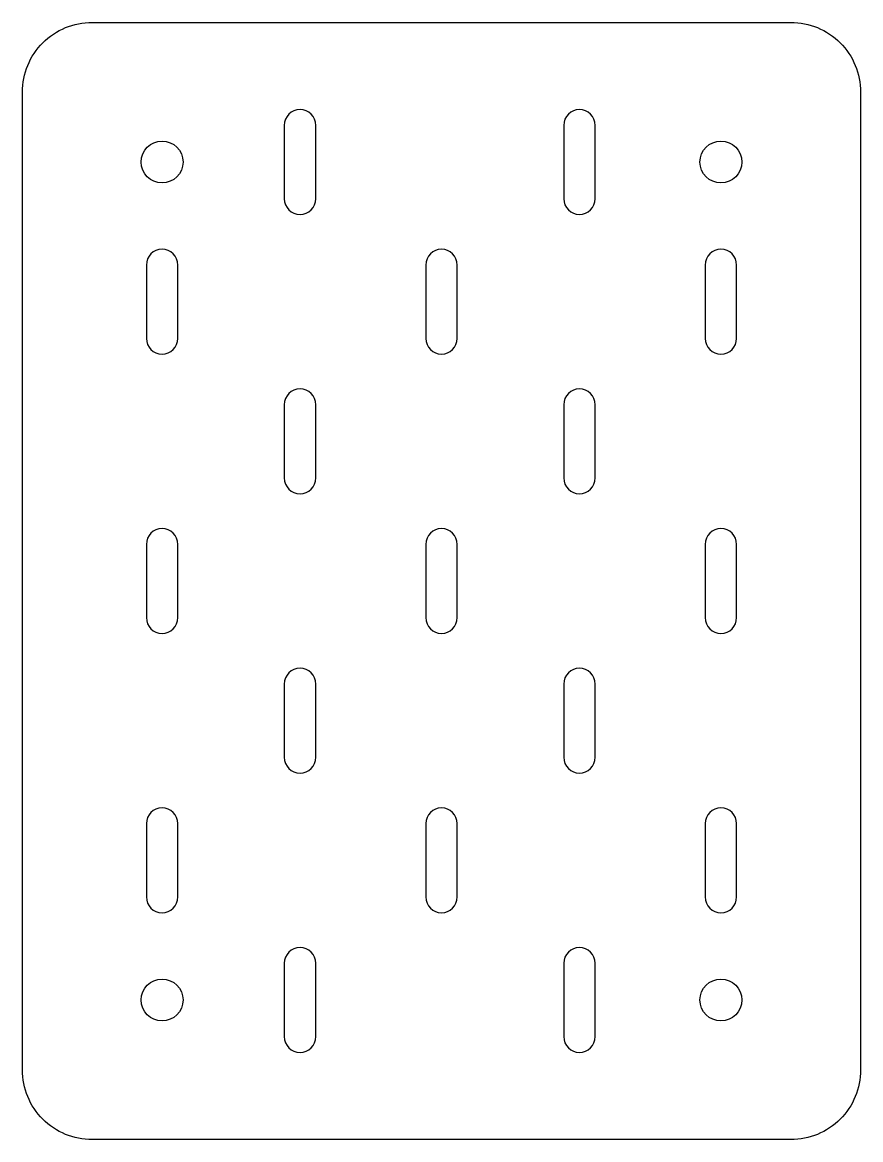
# Model space of a CAD drawing. Header units: millimetres. Extents: x 0 to 120, y 0 to 160.
import ezdxf

# ---------------------------------------------------------------- set-up
doc = ezdxf.new("R2010")
doc.units = ezdxf.units.MM
doc.layers.get('0').update_dxf_attribs({"linetype": 'CONTINUOUS'})

msp = doc.modelspace()

# ---------------------------------------------------------------- linework, layer by layer
for points in [[(110, 160, -0.414214), (120, 150), (120, 10, -0.414214), (110, 0), (10, 0, -0.414214), (0, 10), (0, 150, -0.414214), (10, 160)], [(42, 134.75), (42, 145.25, 1), (37.5, 145.25), (37.5, 134.75, 1)], [(82, 134.75), (82, 145.25, 1), (77.5, 145.25), (77.5, 134.75, 1)], [(17.75, 125.25), (17.75, 114.75, 1), (22.25, 114.75), (22.25, 125.25, 1)], [(57.75, 125.25), (57.75, 114.75, 1), (62.25, 114.75), (62.25, 125.25, 1)], [(97.75, 125.25), (97.75, 114.75, 1), (102.25, 114.75), (102.25, 125.25, 1)], [(42, 94.75), (42, 105.25, 1), (37.5, 105.25), (37.5, 94.75, 1)], [(82, 94.75), (82, 105.25, 1), (77.5, 105.25), (77.5, 94.75, 1)], [(17.75, 85.25), (17.75, 74.75, 1), (22.25, 74.75), (22.25, 85.25, 1)], [(57.75, 85.25), (57.75, 74.75, 1), (62.25, 74.75), (62.25, 85.25, 1)], [(97.75, 85.25), (97.75, 74.75, 1), (102.25, 74.75), (102.25, 85.25, 1)], [(42, 54.75), (42, 65.25, 1), (37.5, 65.25), (37.5, 54.75, 1)], [(82, 54.75), (82, 65.25, 1), (77.5, 65.25), (77.5, 54.75, 1)], [(17.75, 45.25), (17.75, 34.75, 1), (22.25, 34.75), (22.25, 45.25, 1)], [(57.75, 45.25), (57.75, 34.75, 1), (62.25, 34.75), (62.25, 45.25, 1)], [(97.75, 45.25), (97.75, 34.75, 1), (102.25, 34.75), (102.25, 45.25, 1)], [(42, 14.75), (42, 25.25, 1), (37.5, 25.25), (37.5, 14.75, 1)], [(82, 14.75), (82, 25.25, 1), (77.5, 25.25), (77.5, 14.75, 1)]]:
    msp.add_lwpolyline(points, format="xyb", close=True)
for centre in [(20, 140), (100, 140), (20, 20), (100, 20)]:
    msp.add_circle(centre, 3)

doc.saveas('drawing.dxf')
